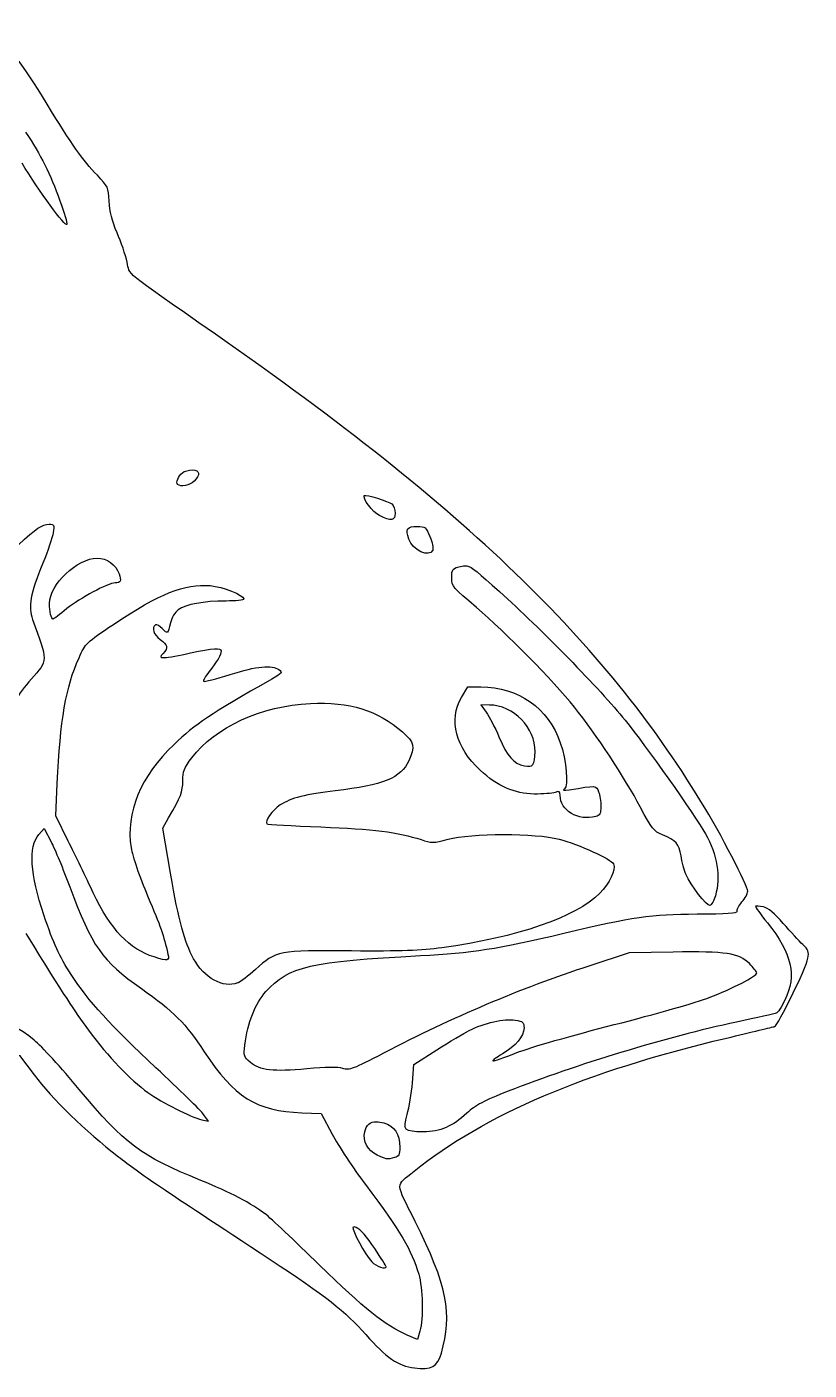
# Model space of a CAD drawing. Extents: x 3 to 91, y 4 to 114.
# Drawn here: x 51.23 to 58.56, y 56.9 to 69.49 of the extents above; entities that cross this region are included whole.
import ezdxf

# ---------------------------------------------------------------- set-up
doc = ezdxf.new("R2010")
doc.units = 0
doc.layers.add('Layer_1', color=7, linetype='CONTINUOUS')

msp = doc.modelspace()

# ---------------------------------------------------------------- linework, layer by layer
at = {"layer": 'Layer_1', "color": 7}
for points in [[(52.782824, 65.336898)], [(54.394094, 65.097119)], [(54.891222, 64.807731)], [(51.89089, 64.510593)], [(55.355794, 64.437727)], [(52.951805, 64.252728)], [(53.889732, 63.149434)], [(54.507783, 59.230293)], [(54.318132, 58.240175)]]:
    msp.add_lwpolyline(points, close=True, dxfattribs=at)
for points in [[(55.304118, 63.203695), (55.362511, 63.303948), (55.362511, 63.303948)], [(55.362511, 63.303948), (55.487051, 63.303948)], [(55.4855, 63.134967), (55.536144, 63.066236)], [(55.566116, 63.134448), (55.4855, 63.134967), (55.4855, 63.134967)], [(51.621139, 61.85959), (51.504349, 62.097302), (51.518301, 62.399094)], [(52.578703, 61.558317), (52.50584, 61.981547), (52.560616, 62.076633)], [(56.56192, 62.090069), (56.56192, 62.08955)], [(51.346737, 61.921603), (51.394277, 61.97638), (51.459907, 61.852357)], [(57.286942, 60.819862), (56.874563, 60.813145), (56.505077, 60.691188)], [(53.207089, 60.52944), (53.207089, 60.529956)], [(50.697164, 60.00389), (51.165868, 59.851445), (51.302811, 59.667994)], [(54.844714, 59.59358), (54.858665, 59.76618), (55.072607, 59.902605)], [(52.872224, 59.249415), (52.934237, 59.234429), (52.888244, 59.299024)], [(53.809635, 59.315045), (53.990501, 59.307808), (54.09334, 59.113506)], [(54.915511, 57.268141), (54.893807, 57.189591), (54.79562, 57.231967)]]:
    msp.add_lwpolyline(points, dxfattribs=at)
for points in [[(51.423217, 68.764596), (51.192189, 69.145495), (51.024504, 69.364385), (50.86873, 69.488067)], [(51.893991, 68.097454), (51.753391, 68.242824), (51.657556, 68.378246), (51.423217, 68.764596)], [(51.222195, 68.501563), (51.364231, 68.287653), (51.451964, 68.112446), (51.543624, 67.859226)], [(51.608735, 67.637535), (51.597911, 67.605062), (51.341504, 67.955341), (51.189122, 68.211141)], [(52.004576, 67.854056), (51.998369, 67.984427), (51.994284, 67.993754), (51.893991, 68.097454)], [(51.543624, 67.859226), (51.583423, 67.749276), (51.612736, 67.649433), (51.608735, 67.637535)], [(52.078474, 67.559501), (52.031434, 67.669882), (52.009076, 67.759756), (52.004576, 67.854056)], [(52.173041, 67.284583), (52.158333, 67.348514), (52.115685, 67.472202), (52.078474, 67.559501)], [(53.000899, 66.607623), (52.106668, 67.231682), (52.203392, 67.152633), (52.173041, 67.284583)], [(57.54739, 62.231145), (56.629008, 63.735314), (55.342223, 64.973741), (53.000899, 66.607623)], [(52.690323, 65.310543), (52.708383, 65.325142), (52.750124, 65.336898), (52.782824, 65.336898)], [(52.782824, 65.336898), (52.854203, 65.336898), (52.861318, 65.29236), (52.799876, 65.230961)], [(52.645881, 65.201505), (52.627611, 65.219756), (52.652093, 65.279743), (52.690323, 65.310543)], [(52.799876, 65.230961), (52.759652, 65.19076), (52.673091, 65.174306), (52.645881, 65.201505)], [(54.535173, 64.9085), (54.474313, 64.938901), (54.372324, 65.07532), (54.394094, 65.097119)], [(54.394094, 65.097119), (54.405887, 65.108819), (54.623834, 65.042771), (54.652994, 65.018572)], [(54.652994, 65.018572), (54.669803, 65.004571), (54.683482, 64.965772), (54.683482, 64.932273)], [(51.154499, 64.635133), (51.322456, 64.790562), (51.378601, 64.828403), (51.44182, 64.828403)], [(51.44182, 64.828403), (51.48885, 64.828403), (51.491872, 64.822103), (51.480061, 64.748303)], [(54.683482, 64.932273), (54.683482, 64.859672), (54.645128, 64.853602), (54.535173, 64.9085)], [(51.480061, 64.748303), (51.473031, 64.704353), (51.429406, 64.576049), (51.383427, 64.463051)], [(54.811125, 64.688875), (54.779272, 64.785416), (54.794551, 64.807832), (54.891222, 64.807731)], [(55.035399, 64.585008), (55.006451, 64.511477), (54.845097, 64.585936), (54.811125, 64.688875)], [(54.891222, 64.807731), (54.963893, 64.807631), (54.972039, 64.800831), (55.008528, 64.712129)], [(55.008528, 64.712129), (55.030147, 64.65971), (55.042101, 64.602306), (55.035399, 64.585008)], [(51.383427, 64.463051), (51.265126, 64.17231), (51.243502, 64.054465), (51.28679, 63.936985)], [(51.444921, 64.086845), (51.444921, 64.261316), (51.707324, 64.510593), (51.89089, 64.510593)], [(51.89089, 64.510593), (51.983229, 64.510593), (52.067295, 64.451247), (52.097595, 64.364348)], [(55.311867, 64.435661), (55.327719, 64.439058), (55.340794, 64.440865), (55.355794, 64.437727)], [(55.355794, 64.437727), (55.400791, 64.428321), (55.462341, 64.3755), (55.661202, 64.196917)], [(52.097595, 64.364348), (52.121053, 64.297048), (52.11233, 64.278049), (52.059871, 64.278049)], [(55.212649, 64.323007), (55.212649, 64.411176), (55.216088, 64.415161), (55.311867, 64.435661)], [(55.444678, 64.047054), (55.225751, 64.232794), (55.212649, 64.248008), (55.212649, 64.323007)], [(52.059871, 64.278049), (51.99589, 64.278049), (51.729597, 64.135637), (51.608735, 64.037235)], [(52.043851, 63.889442), (52.480344, 64.180981), (52.70996, 64.272826), (52.951805, 64.252728)], [(52.951805, 64.252728), (53.066637, 64.243198), (53.265482, 64.164487), (53.265482, 64.128186)], [(55.661202, 64.196917), (56.045443, 63.851855), (56.603746, 63.279913), (56.836323, 62.993372)], [(51.479545, 63.939051), (51.461524, 63.939051), (51.444921, 64.009346), (51.444921, 64.086845)], [(53.099083, 64.108549), (52.890911, 64.108549), (52.720335, 64.077402), (52.651567, 64.026901)], [(53.265482, 64.128186), (53.265482, 64.117886), (53.190634, 64.108549), (53.099083, 64.108549)], [(51.28679, 63.936985), (51.431486, 63.544325), (51.431782, 63.550442), (51.27594, 63.378362)], [(51.608735, 64.037235), (51.542412, 63.983237), (51.484244, 63.939051), (51.479545, 63.939051)], [(52.651567, 64.026901), (52.621235, 64.004591), (52.590033, 63.952862), (52.578703, 63.905462)], [(56.362967, 63.113779), (56.161664, 63.364609), (55.720469, 63.813104), (55.444678, 64.047054)], [(51.721908, 63.576284), (51.784194, 63.714613), (51.790306, 63.720122), (52.043851, 63.889442)], [(52.438659, 63.885825), (52.398678, 63.861105), (52.420157, 63.792983), (52.482067, 63.748882)], [(52.501704, 63.851202), (52.477844, 63.876501), (52.44961, 63.892823), (52.438659, 63.885825)], [(52.578703, 63.905462), (52.552832, 63.797361), (52.552284, 63.796901), (52.501704, 63.851202)], [(52.482067, 63.748882), (52.554597, 63.697262), (52.55987, 63.67274), (52.510488, 63.618141)], [(51.518301, 62.399094), (51.545331, 62.995653), (51.597964, 63.301043), (51.721908, 63.576284)], [(52.510488, 63.618141), (52.477479, 63.58194), (52.478529, 63.579469), (52.526509, 63.5799)], [(52.526509, 63.5799), (52.554507, 63.580099), (52.662618, 63.599273), (52.766803, 63.622273)], [(52.766803, 63.622273), (52.980407, 63.669475), (53.053609, 63.674195), (53.053609, 63.641395)], [(53.053609, 63.641395), (53.053609, 63.607576), (53.012093, 63.535892), (52.940955, 63.44709)], [(52.940955, 63.44709), (52.905974, 63.403392), (52.882143, 63.362656), (52.888244, 63.356658)], [(53.136807, 63.420219), (53.388513, 63.499121), (53.528571, 63.513411), (53.59311, 63.466212)], [(53.59311, 63.466212), (53.629652, 63.439513), (53.624667, 63.433046), (53.527999, 63.377846)], [(51.27594, 63.378362), (51.141296, 63.229682), (51.092017, 63.131236), (51.032026, 62.888986)], [(53.527999, 63.377846), (52.944955, 63.045204), (52.813383, 62.95713), (52.611776, 62.765479)], [(52.888244, 63.356658), (52.894306, 63.350557), (53.006098, 63.379219), (53.136807, 63.420219)], [(55.487051, 63.303948), (55.836867, 63.303948), (56.11846, 63.105643), (56.230159, 62.780983)], [(55.478267, 62.523634), (55.250532, 62.731763), (55.182809, 62.996695), (55.304118, 63.203695)], [(52.778173, 62.639905), (52.995485, 62.927734), (53.431169, 63.127336), (53.889732, 63.149434)], [(53.889732, 63.149434), (54.25392, 63.166986), (54.523549, 63.083471), (54.752213, 62.881752)], [(55.536144, 63.066236), (55.563865, 63.028395), (55.617448, 62.924543), (55.655516, 62.835241)], [(55.994514, 62.696232), (55.998657, 62.919194), (55.789472, 63.133448), (55.566116, 63.134448)], [(56.979467, 62.178953), (56.837809, 62.447812), (56.562918, 62.864639), (56.362967, 63.113779)], [(56.836323, 62.993372), (57.027468, 62.757882), (57.485166, 62.109902), (57.588731, 61.928321)], [(54.752213, 62.881752), (54.864632, 62.782571), (54.872529, 62.746627), (54.811641, 62.612518)], [(55.655516, 62.835241), (55.733404, 62.652523), (55.791464, 62.586475), (55.893744, 62.564975)], [(52.611776, 62.765479), (52.29943, 62.468561), (52.156616, 62.124578), (52.209215, 61.796029)], [(55.893744, 62.564975), (55.974964, 62.547936), (55.992214, 62.569944), (55.994514, 62.696232)], [(56.230159, 62.780983), (56.286979, 62.615822), (56.308487, 62.375432), (56.268916, 62.347934)], [(52.69394, 62.42338), (52.69394, 62.512701), (52.706182, 62.544507), (52.778173, 62.639905)], [(54.811641, 62.612518), (54.737674, 62.449606), (54.571529, 62.38178), (54.122793, 62.330879)], [(52.560616, 62.076633), (52.678761, 62.281143), (52.69394, 62.320521), (52.69394, 62.42338)], [(55.985214, 62.300391), (55.800566, 62.302762), (55.644774, 62.371453), (55.478267, 62.523634)], [(54.122793, 62.330879), (53.851947, 62.30018), (53.70455, 62.262273), (53.60758, 62.198072)], [(56.181066, 62.315893), (56.154872, 62.306495), (56.066703, 62.299391), (55.985214, 62.300391)], [(56.228609, 62.287988), (56.228609, 62.325889), (56.220976, 62.330395), (56.181066, 62.315893)], [(56.268916, 62.347934), (56.248326, 62.333933), (56.261968, 62.331665), (56.313358, 62.339666)], [(56.313358, 62.339666), (56.569802, 62.382066), (56.564987, 62.382878), (56.588276, 62.321579)], [(56.588276, 62.321579), (56.600147, 62.290239), (56.609979, 62.228102), (56.609979, 62.183602)], [(53.60758, 62.198072), (53.531169, 62.147502), (53.458485, 62.045873), (53.482006, 62.022372)], [(56.56192, 62.08955), (56.397797, 62.045561), (56.228609, 62.146348), (56.228609, 62.287988)], [(56.609979, 62.183602), (56.609979, 62.117702), (56.600772, 62.10047), (56.56192, 62.090069)], [(57.187205, 61.917986), (57.105441, 61.950535), (57.088431, 61.972152), (56.979467, 62.178953)], [(57.985606, 61.38882), (57.985606, 61.441919), (57.734763, 61.924254), (57.54739, 62.231145)], [(51.392211, 61.169194), (51.26343, 61.547125), (51.247656, 61.806414), (51.346737, 61.921603)], [(53.482006, 62.022372), (53.488669, 62.015673), (53.71665, 62.002084), (53.988435, 61.991882)], [(53.988435, 61.991882), (54.47449, 61.973734), (54.712554, 61.943728), (54.92533, 61.873028)], [(55.179576, 61.877677), (55.391862, 61.934608), (56.00324, 61.934994), (56.218274, 61.878196)], [(57.588731, 61.928321), (57.699901, 61.73341), (57.734406, 61.520815), (57.682267, 61.347995)], [(51.459907, 61.852357), (51.495996, 61.784057), (51.574821, 61.5947), (51.63509, 61.431711)], [(51.854716, 61.3759), (51.790367, 61.51107), (51.685308, 61.72878), (51.621139, 61.85959)], [(52.209215, 61.796029), (52.221063, 61.72202), (52.289662, 61.524064), (52.364761, 61.346444)], [(54.92533, 61.873028), (55.024511, 61.839926), (55.038444, 61.839778), (55.179576, 61.877677)], [(56.218274, 61.878196), (56.402263, 61.829634), (56.711749, 61.688333), (56.72832, 61.645135)], [(57.36084, 61.720581), (57.344042, 61.833161), (57.313917, 61.867485), (57.187205, 61.917986)], [(57.406314, 61.548498), (57.389556, 61.58872), (57.368939, 61.665981), (57.36084, 61.720581)], [(52.795743, 60.756817), (52.707526, 60.919576), (52.657451, 61.103729), (52.578703, 61.558317)], [(56.72832, 61.645135), (56.750582, 61.587114), (56.693019, 61.464633), (56.599129, 61.370733)], [(57.632657, 61.257044), (57.603188, 61.247215), (57.449325, 61.445258), (57.406314, 61.548498)], [(51.63509, 61.431711), (51.842402, 60.871091), (51.935176, 60.739027), (52.306883, 60.477248)], [(52.42574, 60.77387), (52.19375, 60.8464), (52.019549, 61.02969), (51.854716, 61.3759)], [(52.364761, 61.346444), (52.487152, 61.056985), (52.514793, 60.977189), (52.554414, 60.801257)], [(56.599129, 61.370733), (56.373577, 61.145183), (55.828763, 60.956954), (55.121182, 60.859653)], [(57.682267, 61.347995), (57.668495, 61.302394), (57.646217, 61.262045), (57.632657, 61.257044)], [(57.931346, 61.289082), (57.961077, 61.324383), (57.985606, 61.36932), (57.985606, 61.38882)], [(51.648526, 60.610056), (51.534499, 60.786975), (51.487411, 60.889784), (51.392211, 61.169194)], [(56.263232, 60.996596), (56.920658, 61.153065), (57.069272, 61.174428), (57.511735, 61.176428)], [(57.511735, 61.176428), (57.783515, 61.177529), (57.892788, 61.184633), (57.886388, 61.201233)], [(57.886388, 61.201233), (57.881437, 61.214134), (57.901628, 61.253784), (57.931346, 61.289082)], [(58.059504, 61.24826), (58.055165, 61.243918), (58.104851, 61.173912), (58.170092, 61.092714)], [(58.132368, 61.242058), (58.096528, 61.249059), (58.063804, 61.25226), (58.059504, 61.24826)], [(58.31892, 61.087547), (58.236085, 61.182934), (58.176768, 61.232057), (58.132368, 61.242058)], [(58.170092, 61.092714), (58.399364, 60.807472), (58.446325, 60.599531), (58.333906, 60.369759)], [(58.501856, 60.890141), (58.468355, 60.92179), (58.385781, 61.010545), (58.31892, 61.087547)], [(51.223745, 60.992461), (51.605653, 60.378021), (51.666706, 60.284346), (51.811824, 60.087607)], [(54.920162, 60.786271), (55.401172, 60.811152), (55.643544, 60.849096), (56.263232, 60.996596)], [(52.554414, 60.801257), (52.569419, 60.734659), (52.558103, 60.732471), (52.42574, 60.77387)], [(54.274722, 60.830197), (53.585826, 60.836497), (53.569195, 60.833533), (53.375554, 60.656564)], [(55.121182, 60.859653), (54.928753, 60.832652), (54.733263, 60.826197), (54.274722, 60.830197)], [(58.000592, 60.711857), (57.902765, 60.809729), (57.782179, 60.827861), (57.286942, 60.819862)], [(58.549396, 60.761985), (58.560596, 60.821564), (58.553243, 60.841542), (58.501856, 60.890141)], [(53.207089, 60.529956), (53.071998, 60.478598), (52.893073, 60.577237), (52.795743, 60.756817)], [(53.472704, 60.449858), (53.683974, 60.684838), (53.890536, 60.732971), (54.920162, 60.786271)], [(56.505077, 60.691188), (55.833994, 60.470247), (55.231561, 60.21452), (54.573413, 59.871598)], [(58.070358, 60.624007), (58.070358, 60.634109), (58.038833, 60.673659), (58.000592, 60.711857)], [(58.235204, 60.121712), (58.269256, 60.131813), (58.531307, 60.665785), (58.549396, 60.761985)], [(52.442792, 59.73569), (52.019617, 60.12967), (51.808456, 60.361924), (51.648526, 60.610056)], [(53.375554, 60.656564), (53.310538, 60.597165), (53.234806, 60.539941), (53.207089, 60.52944)], [(57.624905, 60.393531), (57.843229, 60.477841), (58.070358, 60.595207), (58.070358, 60.624007)], [(51.301776, 59.99459), (51.038212, 60.210688), (50.674082, 60.337953), (49.860522, 60.498433)], [(52.306883, 60.477248), (52.605082, 60.267238), (52.722885, 60.149334), (52.895478, 59.886584)], [(53.275301, 59.948082), (53.300817, 60.15856), (53.371175, 60.336929), (53.472704, 60.449858)], [(56.733487, 60.139799), (57.114662, 60.23702), (57.515659, 60.35133), (57.624905, 60.393531)], [(58.333906, 60.369759), (58.302696, 60.30593), (58.26657, 60.25077), (58.253291, 60.24677)], [(55.376981, 60.085022), (55.512297, 60.153922), (55.710489, 60.198991), (55.806929, 60.18269)], [(57.87967, 60.164087), (57.224493, 60.022358), (56.381715, 59.766935), (55.741815, 59.516065)], [(55.806929, 60.18269), (55.880899, 60.170191), (55.890128, 60.162095), (55.890128, 60.108795)], [(58.253291, 60.24677), (58.240014, 60.24287), (58.071757, 60.205688), (57.87967, 60.164087)], [(51.811824, 60.087607), (51.996062, 59.837827), (52.199478, 59.624274), (52.367862, 59.503664)], [(55.072607, 59.902605), (55.190358, 59.977784), (55.327491, 60.059823), (55.376981, 60.085022)], [(55.890128, 60.108795), (55.890128, 60.032814), (55.811274, 59.938197), (55.687039, 59.865399)], [(55.823466, 59.8778), (55.942777, 59.924631), (56.352315, 60.042599), (56.733487, 60.139799)], [(57.786137, 60.013709), (58.018068, 60.068718), (58.220175, 60.117714), (58.235204, 60.121712)], [(51.723975, 59.53312), (51.558211, 59.73242), (51.368377, 59.939988), (51.301776, 59.99459)], [(53.327492, 59.785299), (53.266133, 59.836949), (53.262971, 59.846381), (53.275301, 59.948082)], [(54.8597, 58.766757), (55.527654, 59.301527), (56.462059, 59.699749), (57.786137, 60.013709)], [(52.895478, 59.886584), (53.177482, 59.457256), (53.379467, 59.330944), (53.809635, 59.315045)], [(53.856659, 59.725871), (53.540897, 59.696373), (53.416813, 59.710099), (53.327492, 59.785299)], [(54.573413, 59.871598), (54.28789, 59.722389), (54.255302, 59.71079), (54.19204, 59.729488)], [(55.687039, 59.865399), (55.633939, 59.834297), (55.594273, 59.804802), (55.598673, 59.800801)], [(55.598673, 59.800801), (55.6031, 59.796401), (55.704155, 59.831001), (55.823466, 59.8778)], [(51.302811, 59.667994), (51.469345, 59.444984), (51.779355, 59.143936), (52.090878, 58.902665)], [(52.888244, 59.299024), (52.862874, 59.334653), (52.662407, 59.53123), (52.442792, 59.73569)], [(54.19204, 59.729488), (54.146092, 59.743389), (54.033345, 59.742371), (53.856659, 59.725871)], [(52.86344, 58.680457), (52.294657, 58.911418), (52.152959, 59.017338), (51.723975, 59.53312)], [(54.796139, 59.297474), (54.815067, 59.365493), (54.836914, 59.498679), (54.844714, 59.59358)], [(52.367862, 59.503664), (52.50191, 59.407654), (52.765015, 59.275114), (52.872224, 59.249415)], [(55.741815, 59.516065), (55.51615, 59.427596), (55.434978, 59.384609), (55.355278, 59.310909)], [(54.948065, 59.136245), (54.764344, 59.136044), (54.754247, 59.146955), (54.796139, 59.297474)], [(55.355278, 59.310909), (55.219538, 59.185391), (55.105098, 59.136414), (54.948065, 59.136245)], [(54.398229, 59.13521), (54.412469, 59.200311), (54.446865, 59.231063), (54.507783, 59.230293)], [(54.507783, 59.230293), (54.52809, 59.230039), (54.551167, 59.226026), (54.577546, 59.218927)], [(54.577546, 59.218927), (54.676836, 59.192196), (54.725858, 59.11689), (54.725858, 58.989999)], [(54.09334, 59.113506), (54.149791, 59.006625), (54.289637, 58.793826), (54.404431, 58.640667)], [(54.513985, 58.917651), (54.424759, 58.962241), (54.37915, 59.04831), (54.398229, 59.13521)], [(52.090878, 58.902665), (52.30392, 58.737666), (52.477937, 58.620024), (53.512494, 57.939934)], [(54.678315, 58.893881), (54.608367, 58.87508), (54.595294, 58.877051), (54.513985, 58.917651)], [(54.725858, 58.989999), (54.725858, 58.921599), (54.717465, 58.904382), (54.678315, 58.893881)], [(53.466502, 58.365749), (53.341465, 58.462798), (53.137588, 58.569137), (52.86344, 58.680457)], [(54.871069, 58.295468), (54.682149, 58.672359), (54.683249, 58.625488), (54.8597, 58.766757)], [(54.404431, 58.640667), (54.74027, 58.192566), (54.834935, 58.034361), (54.903626, 57.802991)], [(53.974483, 57.886192), (53.7416, 58.113651), (53.513074, 58.329649), (53.466502, 58.365749)], [(55.116015, 57.062985), (55.223438, 57.424716), (55.168654, 57.701827), (54.871069, 58.295468)], [(54.288158, 58.238624), (54.272716, 58.223183), (54.405222, 57.980412), (54.463341, 57.917714)], [(54.318132, 58.240175), (54.305276, 58.245845), (54.295002, 58.245475), (54.288158, 58.238624)], [(54.492797, 58.041219), (54.419833, 58.151883), (54.356695, 58.22316), (54.318132, 58.240175)], [(54.598733, 57.872753), (54.598733, 57.876966), (54.551238, 57.95262), (54.492797, 58.041219)], [(53.512494, 57.939934), (54.032935, 57.597814), (54.21559, 57.453931), (54.407532, 57.236102)], [(54.463341, 57.917714), (54.503153, 57.874613), (54.598733, 57.843054), (54.598733, 57.872753)], [(54.79562, 57.231967), (54.594434, 57.318208), (54.388231, 57.48207), (53.974483, 57.886192)], [(54.903626, 57.802991), (54.942205, 57.673022), (54.948452, 57.38674), (54.915511, 57.268141)], [(54.407532, 57.236102), (54.600387, 57.01721), (54.708102, 56.943457), (54.863317, 56.923457)], [(54.863317, 56.923457), (55.023398, 56.902828), (55.077156, 56.932125), (55.116015, 57.062985)]]:
    msp.add_open_spline(points, degree=3, dxfattribs=at)

doc.saveas('drawing.dxf')
